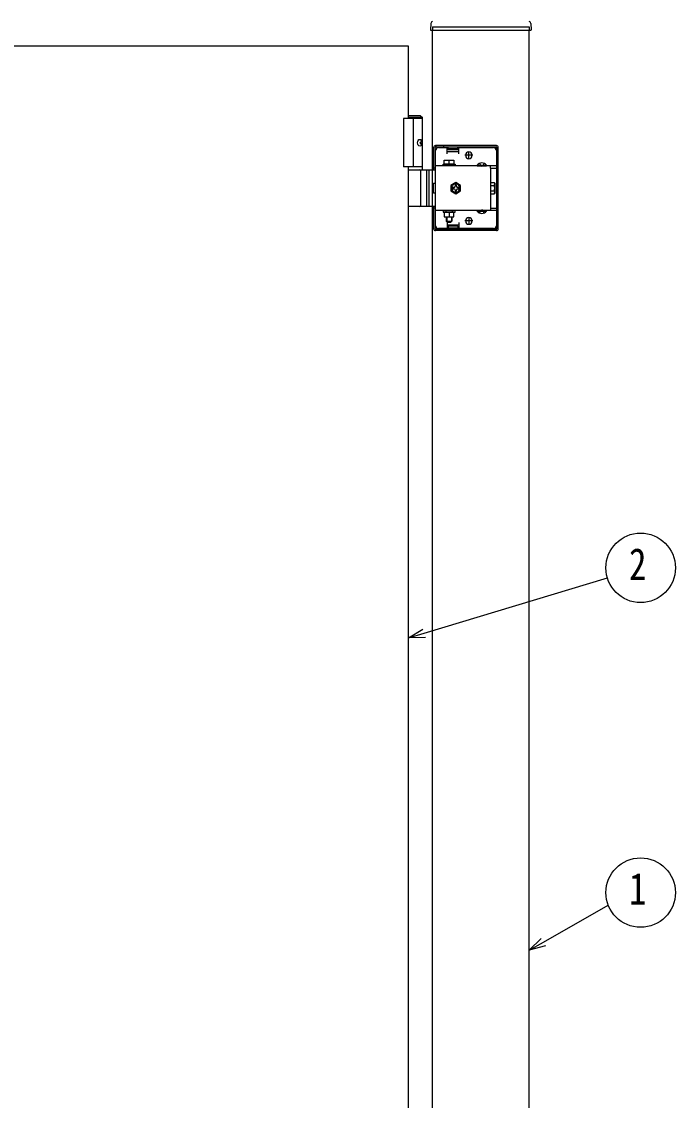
# Model space of a CAD drawing. Units: millimetres, scale not verified. Extents: x -4205 to 4205, y -2970 to 2970.
# Drawn here: x 898 to 1575, y 613 to 1731 of the extents above; entities that cross this region are included whole.
import ezdxf
from ezdxf.enums import TextEntityAlignment as Align

# ---------------------------------------------------------------- set-up
doc = ezdxf.new("R2010")
doc.units = ezdxf.units.MM
doc.header["$LTSCALE"] = 12
doc.layers.add('0-4_YKK_A1', color=4, linetype='Continuous')
doc.layers.add('0-5_YKK_D', color=6, linetype='Continuous')
doc.styles.add('ＭＳ ゴシック', font='')
doc.styles.get('ＭＳ ゴシック').set_extended_font_data('MS Gothic')

msp = doc.modelspace()

# ---------------------------------------------------------------- linework, layer by layer
at = {"layer": '0-4_YKK_A1'}
for p, q in [((1321.77, 1729.1), (1321.42, 1722.44)), ((1321.92, 1721.92), (1425.12, 1721.92)), ((1323.52, 1725.42), (1323.52, 1721.92)), ((1323.52, 25.42), (1323.52, 1721.92)), ((1423.52, 25.42), (1423.52, 1721.92)), ((1425.27, 1729.1), (1425.62, 1722.44)), ((1298.52, 1630.42), (1298.52, 1705.42)), ((1311.02, 1633.42), (1298.52, 1633.42)), ((1311.02, 1633.42), (1313.02, 1631.42)), ((1313.02, 1631.42), (1298.52, 1631.42)), ((1303.52, 1630.42), (1303.52, 1580.42)), ((1313.02, 1577.42), (1313.02, 1631.42)), ((1310.71, 1605.84), (1311.3, 1605.84)), ((1310.71, 1605), (1311.3, 1605)), ((1311.72, 1607.52), (1312.32, 1607.52)), ((1311.72, 1603.32), (1312.32, 1603.32)), ((1324.52, 1577.42), (1324.52, 1600.42)), ((1326.02, 1577.42), (1326.02, 1600.42)), ((1389.52, 1602.42), (1326.52, 1602.42)), ((1389.52, 1600.92), (1326.52, 1600.92)), ((1327.02, 1600.92), (1327.02, 1602.42)), ((1329.52, 1600.42), (1338.52, 1600.42)), ((1335.02, 1600.92), (1335.02, 1602.42)), ((1338.52, 1593.92), (1338.52, 1600.42)), ((1338.52, 1599.42), (1350.52, 1599.42)), ((1339.52, 1597.92), (1339.52, 1600.92)), ((1349.52, 1597.92), (1349.52, 1600.92)), ((1350.52, 1593.92), (1350.52, 1600.42)), ((1350.52, 1600.42), (1386.52, 1600.42)), ((1390.02, 1516.42), (1390.02, 1600.42)), ((1391.52, 1516.42), (1391.52, 1600.42)), ((1326.52, 1519.42), (1326.52, 1597.42)), ((1338.52, 1596.42), (1350.52, 1596.42)), ((1349.52, 1597.92), (1339.52, 1597.92)), ((1365.02, 1592.42), (1357.02, 1592.42)), ((1357.77, 1592.17), (1357.77, 1592.67)), ((1361.02, 1588.42), (1361.02, 1596.42)), ((1364.27, 1592.17), (1364.27, 1592.67)), ((1389.52, 1597.42), (1389.52, 1579.12)), ((1313.02, 1580.42), (1293.52, 1580.42)), ((1298.52, 230.42), (1298.52, 1580.42)), ((1298.52, 1577.42), (1323.52, 1577.42)), ((1317.02, 1577.42), (1317.02, 1539.42)), ((1319.52, 1577.42), (1319.52, 1539.42)), ((1323.52, 1577.42), (1326.52, 1577.42)), ((1326.02, 1579.12), (1324.52, 1579.12)), ((1389.52, 1581.62), (1326.52, 1581.62)), ((1334.27, 1583.22), (1346.77, 1583.22)), ((1334.27, 1581.62), (1334.27, 1583.22)), ((1346.77, 1581.62), (1334.27, 1581.62)), ((1335.52, 1587.22), (1345.52, 1587.22)), ((1335.52, 1583.22), (1335.52, 1587.22)), ((1345.52, 1583.22), (1335.52, 1583.22)), ((1340.52, 1583.22), (1340.52, 1586.78)), ((1345.52, 1587.22), (1345.52, 1583.22)), ((1346.77, 1583.22), (1346.77, 1581.62)), ((1369.77, 1582.12), (1379.27, 1582.12)), ((1369.77, 1582.12), (1369.77, 1581.62)), ((1369.77, 1581.62), (1379.27, 1581.62)), ((1372.17, 1584.12), (1373.37, 1581.64)), ((1373.37, 1581.64), (1374.52, 1581.04)), ((1375.66, 1581.64), (1374.52, 1581.04)), ((1376.87, 1584.12), (1375.66, 1581.64)), ((1379.27, 1582.12), (1379.27, 1581.62)), ((1383.52, 1579.12), (1383.52, 1581.62)), ((1383.52, 1579.12), (1389.52, 1579.12)), ((1383.52, 1579.12), (1383.52, 1537.72)), ((1311.33, 1540.92), (1311.33, 1575.92)), ((1347.52, 1564.19), (1342.52, 1561.3)), ((1342.52, 1561.3), (1342.52, 1555.53)), ((1342.52, 1555.53), (1347.52, 1552.64)), ((1344.37, 1557.82), (1345.61, 1557.82)), ((1346.92, 1561.57), (1346.92, 1560.33)), ((1348.12, 1561.57), (1346.92, 1561.57)), ((1346.92, 1556.5), (1346.92, 1555.27)), ((1352.52, 1561.3), (1347.52, 1564.19)), ((1347.52, 1552.64), (1352.52, 1555.53)), ((1348.12, 1560.33), (1348.12, 1561.57)), ((1350.67, 1559.02), (1349.43, 1559.02)), ((1349.43, 1557.82), (1350.67, 1557.82)), ((1350.67, 1557.82), (1350.67, 1559.02)), ((1352.52, 1555.53), (1352.52, 1561.3)), ((1383.82, 1562.32), (1383.52, 1562.32)), ((1383.82, 1554.52), (1383.52, 1554.52)), ((1383.82, 1564.19), (1387.37, 1564.19)), ((1383.82, 1552.64), (1383.82, 1564.19)), ((1383.82, 1554.52), (1383.82, 1562.32)), ((1383.82, 1561.3), (1387.37, 1561.3)), ((1383.82, 1555.53), (1387.37, 1555.53)), ((1387.82, 1563.42), (1387.37, 1564.19)), ((1387.82, 1563.42), (1387.82, 1553.42)), ((1383.82, 1552.64), (1387.37, 1552.64)), ((1387.82, 1553.42), (1387.37, 1552.64)), ((1323.52, 1539.42), (1298.52, 1539.42)), ((1326.52, 1539.42), (1323.52, 1539.42)), ((1324.52, 1516.42), (1324.52, 1539.42)), ((1326.02, 1537.72), (1324.52, 1537.72)), ((1326.02, 1516.42), (1326.02, 1539.42)), ((1389.52, 1535.22), (1326.52, 1535.22)), ((1346.77, 1535.22), (1334.27, 1535.22)), ((1334.27, 1535.22), (1334.27, 1533.62)), ((1334.27, 1533.62), (1346.77, 1533.62)), ((1335.52, 1533.62), (1335.52, 1528.62)), ((1345.52, 1533.62), (1335.52, 1533.62)), ((1337.32, 1535.22), (1337.32, 1533.62)), ((1340.52, 1533.62), (1340.52, 1529.05)), ((1343.72, 1535.22), (1343.72, 1533.62)), ((1345.52, 1528.62), (1345.52, 1533.62)), ((1346.77, 1533.62), (1346.77, 1535.22)), ((1369.77, 1535.22), (1379.27, 1535.22)), ((1369.77, 1534.71), (1369.77, 1535.22)), ((1369.77, 1534.71), (1379.27, 1534.71)), ((1372.17, 1532.72), (1373.37, 1535.19)), ((1373.37, 1535.19), (1374.52, 1535.79)), ((1375.66, 1535.19), (1374.52, 1535.79)), ((1376.87, 1532.72), (1375.66, 1535.19)), ((1379.27, 1534.71), (1379.27, 1535.22)), ((1383.52, 1537.72), (1383.52, 1535.22)), ((1383.52, 1537.72), (1389.52, 1537.72)), ((1389.52, 1537.72), (1389.52, 1519.42)), ((1335.52, 1528.62), (1345.52, 1528.62)), ((1337.52, 1528.62), (1337.52, 1524.22)), ((1337.52, 1524.22), (1343.52, 1524.22)), ((1337.52, 1524.22), (1338.52, 1523.22)), ((1338.06, 1528.62), (1338.06, 1523.68)), ((1338.52, 1523.22), (1342.52, 1523.22)), ((1338.52, 1522.92), (1338.52, 1516.42)), ((1338.52, 1520.42), (1350.52, 1520.42)), ((1343.52, 1524.22), (1342.52, 1523.22)), ((1342.98, 1528.62), (1342.98, 1523.68)), ((1343.52, 1528.62), (1343.52, 1524.22)), ((1350.52, 1522.92), (1350.52, 1516.42)), ((1365.02, 1524.42), (1357.02, 1524.42)), ((1357.77, 1524.67), (1357.77, 1524.17)), ((1361.02, 1528.42), (1361.02, 1520.42)), ((1364.27, 1524.67), (1364.27, 1524.17)), ((1389.52, 1515.92), (1326.52, 1515.92)), ((1389.52, 1514.42), (1326.52, 1514.42)), ((1327.02, 1514.42), (1327.02, 1515.92)), ((1338.52, 1516.42), (1329.52, 1516.42)), ((1335.02, 1514.42), (1335.02, 1515.92)), ((1338.52, 1517.42), (1350.52, 1517.42)), ((1339.52, 1518.92), (1339.52, 1515.92)), ((1349.52, 1518.92), (1339.52, 1518.92)), ((1349.52, 1518.92), (1349.52, 1515.92)), ((1386.52, 1516.42), (1350.52, 1516.42))]:
    msp.add_line(p, q, dxfattribs=at)
for points in [[(1323.52, 1725.42), (1423.52, 1725.42), (1423.52, 1721.92)], [(1298.52, 1705.42), (498.52, 1705.42), (498.52, 105.42), (1298.52, 105.42), (1298.52, 180.42)], [(1313.02, 1630.42), (1293.52, 1630.42), (1293.52, 1580.42)], [(1311.3, 1605.84), (1311.41, 1605.85), (1311.52, 1605.9), (1311.62, 1605.98), (1311.71, 1606.08), (1311.78, 1606.21), (1311.82, 1606.35), (1311.84, 1606.51), (1311.84, 1606.68)], [(1311.84, 1604.16), (1311.84, 1604.32), (1311.82, 1604.48), (1311.78, 1604.62), (1311.71, 1604.75), (1311.62, 1604.85), (1311.52, 1604.93), (1311.41, 1604.98), (1311.3, 1605)], [(1312.43, 1606.68), (1312.46, 1606.51), (1312.5, 1606.35), (1312.57, 1606.21), (1312.65, 1606.08), (1312.75, 1605.98), (1312.81, 1605.93)], [(1312.81, 1604.9), (1312.75, 1604.85), (1312.65, 1604.75), (1312.57, 1604.62), (1312.5, 1604.48), (1312.46, 1604.32), (1312.43, 1604.16)], [(1326.52, 1553.32), (1324.52, 1553.32), (1324.52, 1563.52), (1326.52, 1563.52)], [(1345.61, 1559.02), (1344.37, 1559.02), (1344.37, 1557.82)], [(1346.92, 1555.27), (1348.12, 1555.27), (1348.12, 1556.5)]]:
    msp.add_lwpolyline(points, dxfattribs=at)
for centre, radius, start, end in [((1321.92, 1722.42), 0.5, 177, 270), ((1323.77, 1729), 2, 99.0011, 177), ((1423.27, 1729), 2, 3, 80.9989), ((1425.12, 1722.42), 0.5, 270, 3), ((1326.52, 1600.42), 2, 90, 180), ((1326.52, 1600.42), 0.5, 90, 180), ((1329.52, 1597.42), 3, 90, 180), ((1386.52, 1597.42), 3, 0, 90), ((1389.52, 1600.42), 2, 0, 90), ((1389.52, 1600.42), 0.5, 0, 90), ((1361.02, 1592.67), 3.25, 0, 180), ((1361.02, 1592.17), 3.25, 180, 0), ((1309.83, 1575.92), 1.5, 0, 90), ((1338.02, 1579.78), 7.43, 70.34714, 109.65286), ((1343.02, 1579.78), 7.43, 70.34714, 109.65286), ((1374.52, 1578.84), 5.77, 34.65097, 145.34903), ((1347.52, 1558.42), 5, 76.88299, 190.15922), ((1347.52, 1558.42), 5, 190.15922, 76.88299), ((1347.52, 1558.42), 4.3, 83.27178, 183.77043), ((1347.52, 1558.42), 4.3, 183.77043, 83.27178), ((1345.61, 1560.33), 1.31, 270, 0), ((1345.61, 1556.5), 1.31, 0, 90), ((1349.43, 1560.33), 1.31, 180, 270), ((1349.43, 1556.5), 1.31, 90, 180), ((1385.26, 1562.75), 2.56, 325.61575, 34.38425), ((1385.26, 1554.09), 2.56, 325.61575, 34.38425), ((1378.27, 1558.42), 9.55, 342.41205, 17.58795), ((1309.83, 1540.92), 1.5, 270, 0), ((1374.52, 1537.99), 5.77, 214.65097, 325.34903), ((1338.02, 1536.05), 7.43, 250.34714, 289.65286), ((1343.02, 1536.05), 7.43, 250.34714, 289.65286), ((1361.02, 1524.67), 3.25, 0, 180), ((1361.02, 1524.17), 3.25, 180, 0), ((1326.52, 1516.42), 2, 180, 270), ((1326.52, 1516.42), 0.5, 180, 270), ((1329.52, 1519.42), 3, 180, 270), ((1386.52, 1519.42), 3, 270, 0), ((1389.52, 1516.42), 0.5, 270, 0), ((1389.52, 1516.42), 2, 270, 0)]:
    msp.add_arc(centre, radius, start, end, dxfattribs=at)
msp.add_ellipse((1310.36, 1605.42), major_axis=(0, -3.5), ratio=0.707107, dxfattribs=at)
for centre, start_param, end_param in [((1304.35, 1605.42), 4.6657054, 4.7590726), ((1305.54, 1605.42), 4.8528504, 4.9478932), ((1305.54, 1605.42), 4.4768847, 4.5719276), ((1306.13, 1605.42), 4.8528504, 4.9478932), ((1306.13, 1605.42), 4.4768847, 4.5719276)]:
    msp.add_ellipse(centre, major_axis=(0, 9), ratio=0.707107, start_param=start_param, end_param=end_param, dxfattribs=at)
at = {"layer": '0-5_YKK_D'}
for points in [[(1298.52, 1092.32), (1314.79, 1097.25), (1504.41, 1154.67)], [(1316.11, 1092.89), (1298.52, 1092.32), (1313.47, 1101.61)], [(1423.52, 768.71), (1438.27, 777.16), (1505.31, 815.57)], [(1440.53, 773.21), (1423.52, 768.71), (1436.01, 781.11)]]:
    msp.add_lwpolyline(points, dxfattribs=at)
for centre in [(1538.89, 1165.02), (1538.89, 828.55)]:
    msp.add_circle(centre, 36, dxfattribs=at)

# ---------------------------------------------------------------- texts
at = {"layer": '0-5_YKK_D', "style": 'ＭＳ ゴシック', "width": 0.8}
for s, p in [('2', (1526.89, 1142.52)), ('1', (1526.89, 806.05))]:
    msp.add_text(s, height=32.99, dxfattribs=at).set_placement(p, align=Align.BOTTOM_LEFT)

doc.saveas('drawing.dxf')
